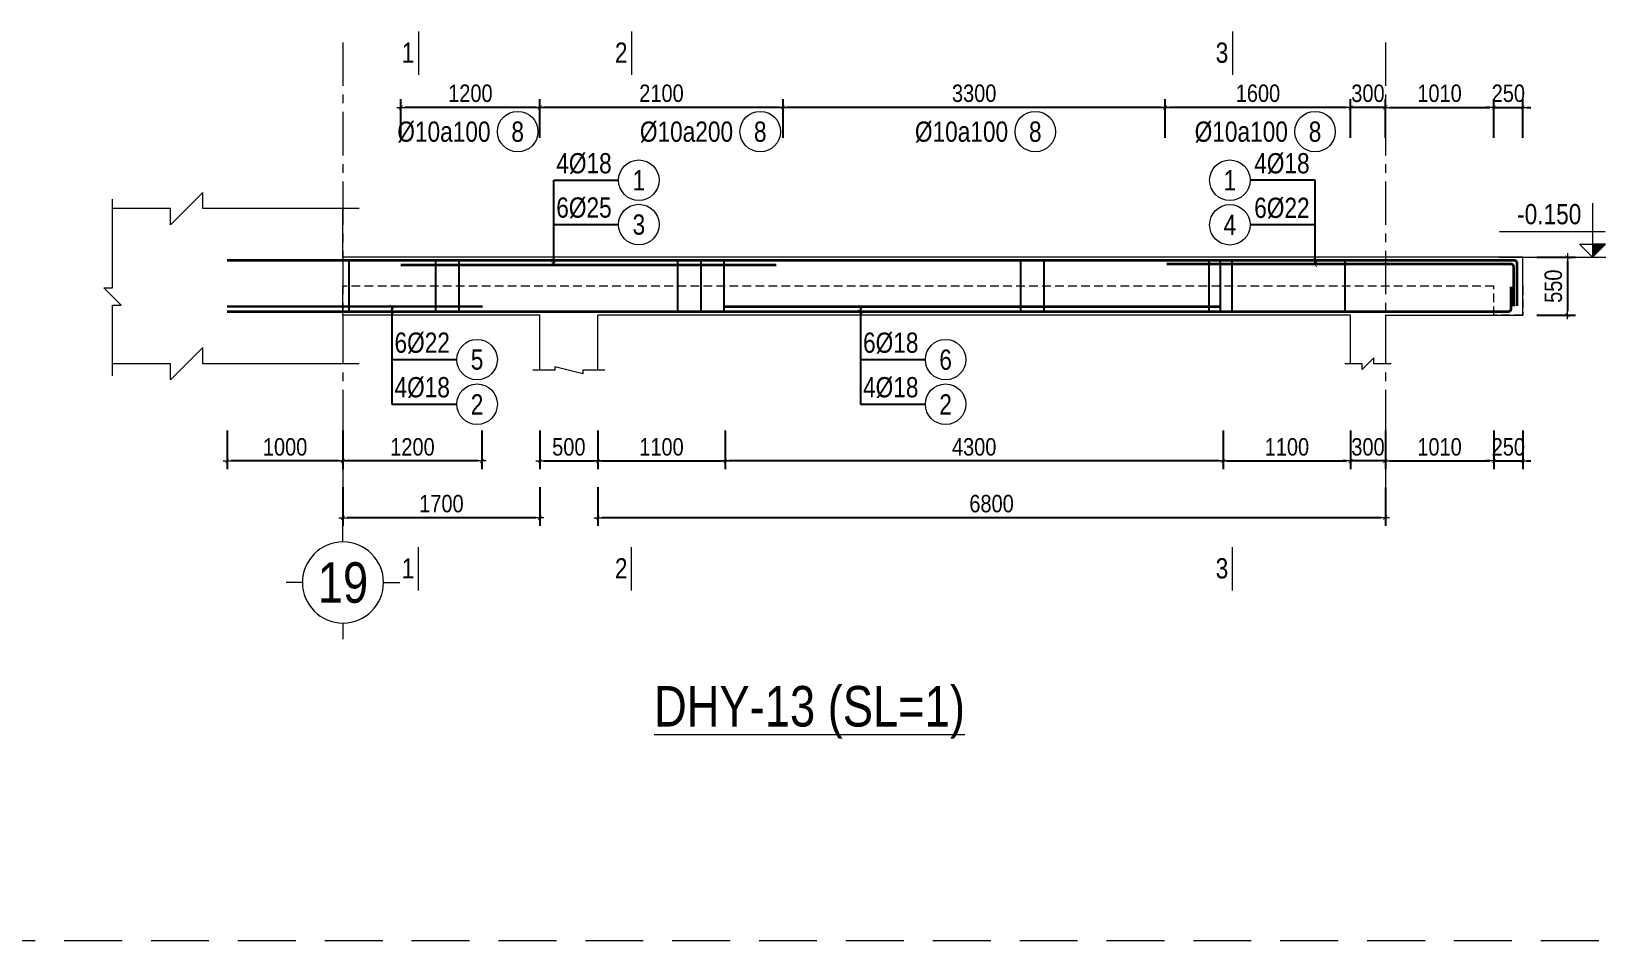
# Model space of a CAD drawing. Header units: millimetres. Extents: x 397144 to 10081729, y 99180 to 1327802.
# Drawn here: x 5034029 to 5047636, y 691701 to 699553 of the extents above; entities that cross this region are included whole.
import ezdxf
from ezdxf.enums import TextEntityAlignment as Align

# ---------------------------------------------------------------- set-up
doc = ezdxf.new("R2010")
doc.units = ezdxf.units.MM
doc.header["$PDSIZE"] = -10
doc.linetypes.add('CENTER', pattern=[2, 1.25, -0.25, 0.25, -0.25])
doc.linetypes.add('HIDDEN', pattern=[0.375, 0.25, -0.125])
doc.layers.get('0').update_dxf_attribs({"linetype": 'CONTINUOUS'})
doc.layers.get('Defpoints').update_dxf_attribs({"color": 12, "linetype": 'CONTINUOUS'})
for name, color, linetype, lineweight in [('kata_dim', 8, 'CONTINUOUS', 13), ('kata_grid', 8, 'CENTER', 13), ('kata_net khuat', 9, 'HIDDEN', 5), ('kata_net manh', 8, 'CONTINUOUS', 5), ('kata_net thay', 4, 'CONTINUOUS', 20), ('kata_text', 7, 'CONTINUOUS', 20), ('kata_thep chu', 1, 'CONTINUOUS', 35), ('kata_thep dai', 220, 'CONTINUOUS', 25)]:
    doc.layers.add(name, color=color, linetype=linetype, lineweight=lineweight)
doc.layers.add('KTH', color=7, linetype='CONTINUOUS', lineweight=5, true_color=0x004d99)
doc.styles.add('kata_text', font='arial.ttf', dxfattribs={"width": 0.8})
doc.styles.add('Star-HelCon', font='VHELVCN_0.TTF')
doc.dimstyles.new('kata_dim_70', dxfattribs={"dimscale": 70, "dimtxt": 2.15, "dimasz": 0.5, "dimexe": 1, "dimexo": 2, "dimtad": 1, "dimdec": 0, "dimrnd": 5, "dimzin": 0, "dimdsep": 46, "dimtxsty": 'Star-HelCon', "dimblk": 'kata_block_ArchTick', "dimcen": 0.09, "dimdle": 1.2, "dimclrd": 8, "dimclre": 8, "dimclrt": 3, "dimadec": 0, "dimazin": 0, "dimtfac": 1, "dimtdec": 0, "dimtix": 1, "dimtmove": 2, "dimatfit": 3, "dimfxl": 3.75, "dimfxlon": 1, "dimtolj": 1, "dimtzin": 0, "dimarcsym": 0})

# ---------------------------------------------------------------- blocks, each defined once
blk = doc.blocks.new('kata_block_TD')
at = {"color": 6, "linetype": 'ByBlock', "lineweight": -2, "style": 'kata_text', "width": 0.8}
blk.add_attdef('SECTDET2', text='', height=5, dxfattribs=at).set_placement((0, 7.97), align=Align.CENTER)
at = {"color": 0, "linetype": 'ByBlock', "lineweight": -2, "style": 'kata_text', "width": 0.8}
blk.add_attdef('SECTDET1', text='', height=5, dxfattribs=at).set_placement((0, 1.47), align=Align.CENTER)
at = {"color": 3, "lineweight": 25, "style": 'kata_text', "width": 0.8}
blk.add_attdef('SSCALE', text='', height=2.5, dxfattribs=at).set_placement((0, -4), align=Align.CENTER)
blk = doc.blocks.new('kata_block_ArchTick')
at = {"color": 8}
blk.add_line((1, 0), (-1, 0), dxfattribs=at)
at = {"color": 8, "const_width": 0.15}
blk.add_lwpolyline([(-0.5, -0.5), (0.5, 0.5)], dxfattribs=at)
blk = doc.blocks.new('*D710')
at = {"layer": 'Defpoints', "color": 0, "transparency": 16777216}
for p in [(5045418, 698898), (5045418, 697603), (5045718, 697603)]:
    blk.add_point(p, dxfattribs=at)
at = {"layer": 'kata_dim', "color": 8, "lineweight": -2, "transparency": 16777216}
for p, q in [((5045383, 698898), (5045348, 698898)), ((5045418, 698636), (5045418, 698968)), ((5045718, 698898), (5045418, 698898)), ((5045718, 698636), (5045718, 698968)), ((5045753, 698898), (5045788, 698898))]:
    blk.add_line(p, q, dxfattribs=at)
at = {"layer": 'kata_dim', "color": 8, "lineweight": -2, "transparency": 16777216, "xscale": 35, "yscale": 35, "zscale": 35}
blk.add_blockref('kata_block_ArchTick', (5045418, 698898), dxfattribs=at)
at = {"layer": 'kata_dim', "color": 8, "lineweight": -2, "transparency": 16777216, "xscale": 35, "yscale": 35, "zscale": 35, "rotation": 180}
blk.add_blockref('kata_block_ArchTick', (5045718, 698898), dxfattribs=at)
at = {"layer": 'kata_dim', "color": 3, "transparency": 16777216, "insert": (5045568, 699019), "char_height": 150.5, "attachment_point": 5, "style": 'Star-HelCon'}
blk.add_mtext('\\A1;300', dxfattribs=at)
blk = doc.blocks.new('*D711')
at = {"layer": 'Defpoints', "color": 0, "transparency": 16777216}
for p in [(5043818, 698898), (5043818, 697603), (5045418, 697603)]:
    blk.add_point(p, dxfattribs=at)
at = {"layer": 'kata_dim', "color": 8, "lineweight": -2, "transparency": 16777216}
for p, q in [((5043818, 698636), (5043818, 698968)), ((5045383, 698898), (5043853, 698898)), ((5045418, 698636), (5045418, 698968))]:
    blk.add_line(p, q, dxfattribs=at)
at = {"layer": 'kata_dim', "color": 8, "lineweight": -2, "transparency": 16777216, "xscale": 35, "yscale": 35, "zscale": 35, "rotation": 180}
blk.add_blockref('kata_block_ArchTick', (5043818, 698898), dxfattribs=at)
at = {"layer": 'kata_dim', "color": 8, "lineweight": -2, "transparency": 16777216, "xscale": 35, "yscale": 35, "zscale": 35}
blk.add_blockref('kata_block_ArchTick', (5045418, 698898), dxfattribs=at)
at = {"layer": 'kata_dim', "color": 3, "transparency": 16777216, "insert": (5044618, 699019), "char_height": 150.5, "attachment_point": 5, "style": 'Star-HelCon'}
blk.add_mtext('\\A1;1600', dxfattribs=at)
blk = doc.blocks.new('*D712')
at = {"layer": 'Defpoints', "color": 0, "transparency": 16777216}
for p in [(5040518, 698898), (5040518, 697603), (5043818, 697603)]:
    blk.add_point(p, dxfattribs=at)
at = {"layer": 'kata_dim', "color": 8, "lineweight": -2, "transparency": 16777216}
for p, q in [((5040518, 698636), (5040518, 698968)), ((5043783, 698898), (5040553, 698898)), ((5043818, 698636), (5043818, 698968))]:
    blk.add_line(p, q, dxfattribs=at)
at = {"layer": 'kata_dim', "color": 8, "lineweight": -2, "transparency": 16777216, "xscale": 35, "yscale": 35, "zscale": 35, "rotation": 180}
blk.add_blockref('kata_block_ArchTick', (5040518, 698898), dxfattribs=at)
at = {"layer": 'kata_dim', "color": 8, "lineweight": -2, "transparency": 16777216, "xscale": 35, "yscale": 35, "zscale": 35}
blk.add_blockref('kata_block_ArchTick', (5043818, 698898), dxfattribs=at)
at = {"layer": 'kata_dim', "color": 3, "transparency": 16777216, "insert": (5042168, 699019), "char_height": 150.5, "attachment_point": 5, "style": 'Star-HelCon'}
blk.add_mtext('\\A1;3300', dxfattribs=at)
blk = doc.blocks.new('*D713')
at = {"layer": 'Defpoints', "color": 0, "transparency": 16777216}
for p in [(5037218, 698898), (5037218, 697603), (5038418, 697103)]:
    blk.add_point(p, dxfattribs=at)
at = {"layer": 'kata_dim', "color": 8, "lineweight": -2, "transparency": 16777216}
for p, q in [((5037218, 698636), (5037218, 698968)), ((5038383, 698898), (5037253, 698898)), ((5038418, 698636), (5038418, 698968))]:
    blk.add_line(p, q, dxfattribs=at)
at = {"layer": 'kata_dim', "color": 8, "lineweight": -2, "transparency": 16777216, "xscale": 35, "yscale": 35, "zscale": 35, "rotation": 180}
blk.add_blockref('kata_block_ArchTick', (5037218, 698898), dxfattribs=at)
at = {"layer": 'kata_dim', "color": 8, "lineweight": -2, "transparency": 16777216, "xscale": 35, "yscale": 35, "zscale": 35}
blk.add_blockref('kata_block_ArchTick', (5038418, 698898), dxfattribs=at)
at = {"layer": 'kata_dim', "color": 3, "transparency": 16777216, "insert": (5037818, 699019), "char_height": 150.5, "attachment_point": 5, "style": 'Star-HelCon'}
blk.add_mtext('\\A1;1200', dxfattribs=at)
blk = doc.blocks.new('*D714')
at = {"layer": 'Defpoints', "color": 0, "transparency": 16777216}
for p in [(5046310, 697603), (5046310, 697103), (5047290, 697103)]:
    blk.add_point(p, dxfattribs=at)
at = {"layer": 'kata_dim', "color": 8, "lineweight": -2, "transparency": 16777216}
for p, q in [((5047027, 697603), (5047360, 697603)), ((5047290, 697568), (5047290, 697138)), ((5047027, 697103), (5047360, 697103))]:
    blk.add_line(p, q, dxfattribs=at)
at = {"layer": 'kata_dim', "color": 8, "lineweight": -2, "transparency": 16777216, "xscale": 35, "yscale": 35, "zscale": 35}
for p, rotation in [((5047290, 697603), 90), ((5047290, 697103), 270)]:
    blk.add_blockref('kata_block_ArchTick', p, dxfattribs=dict(at, rotation=rotation))
at = {"layer": 'kata_dim', "color": 3, "transparency": 16777216, "insert": (5047169, 697353), "char_height": 150.5, "attachment_point": 5, "rotation": 90, "style": 'Star-HelCon'}
blk.add_mtext('\\A1;550', dxfattribs=at)
blk = doc.blocks.new('kata_block_CT')
blk.add_hatch(color=256).paths.add_polyline_path([(0, 1.6), (-1.61, 1.6), (0, 0)])
at = {"ltscale": 50}
h = blk.add_hatch(dxfattribs=at)
h.set_pattern_fill('ANSI31', color=8, scale=1.406, style=0)
h.paths.add_polyline_path([(0, 1.6), (0, 0), (1.61, 1.6)])
at = {"color": 8, "ltscale": 50}
for p, q in [((-1.59, 3.14), (11.47, 3.14)), ((11.56, 0), (-1.64, 0))]:
    blk.add_line(p, q, dxfattribs=at)
for points in [[(0, 6.69), (0, 0)], [(0, 0), (-1.61, 1.6), (0, 1.6)], [(0, 0), (1.61, 1.6), (0, 1.6)]]:
    blk.add_lwpolyline(points, dxfattribs=at)
at = {"color": 3, "style": 'kata_text', "width": 0.8}
blk.add_attdef('CT', (1.41, 4.07), '', height=2.5, dxfattribs=at)
blk = doc.blocks.new('*D715')
at = {"layer": 'Defpoints', "color": 0, "transparency": 16777216}
for p in [(5045718, 696683), (5038918, 696087), (5038918, 695353)]:
    blk.add_point(p, dxfattribs=at)
at = {"layer": 'kata_dim', "color": 8, "lineweight": -2, "transparency": 16777216}
for p, q in [((5038918, 695616), (5038918, 695283)), ((5045718, 695616), (5045718, 695283)), ((5045683, 695353), (5038953, 695353))]:
    blk.add_line(p, q, dxfattribs=at)
at = {"layer": 'kata_dim', "color": 8, "lineweight": -2, "transparency": 16777216, "xscale": 35, "yscale": 35, "zscale": 35, "rotation": 180}
blk.add_blockref('kata_block_ArchTick', (5038918, 695353), dxfattribs=at)
at = {"layer": 'kata_dim', "color": 8, "lineweight": -2, "transparency": 16777216, "xscale": 35, "yscale": 35, "zscale": 35}
blk.add_blockref('kata_block_ArchTick', (5045718, 695353), dxfattribs=at)
at = {"layer": 'kata_dim', "color": 3, "transparency": 16777216, "insert": (5042318, 695474), "char_height": 150.5, "attachment_point": 5, "style": 'Star-HelCon'}
blk.add_mtext('\\A1;6800', dxfattribs=at)
blk = doc.blocks.new('*D716')
at = {"layer": 'Defpoints', "color": 0, "transparency": 16777216}
for p in [(5045418, 697103), (5045718, 697103), (5045418, 695843)]:
    blk.add_point(p, dxfattribs=at)
at = {"layer": 'kata_dim', "color": 8, "lineweight": -2, "transparency": 16777216}
for p, q in [((5045418, 696106), (5045418, 695773)), ((5045718, 696106), (5045718, 695773)), ((5045383, 695843), (5045348, 695843)), ((5045718, 695843), (5045418, 695843)), ((5045753, 695843), (5045788, 695843))]:
    blk.add_line(p, q, dxfattribs=at)
at = {"layer": 'kata_dim', "color": 8, "lineweight": -2, "transparency": 16777216, "xscale": 35, "yscale": 35, "zscale": 35}
blk.add_blockref('kata_block_ArchTick', (5045418, 695843), dxfattribs=at)
at = {"layer": 'kata_dim', "color": 8, "lineweight": -2, "transparency": 16777216, "xscale": 35, "yscale": 35, "zscale": 35, "rotation": 180}
blk.add_blockref('kata_block_ArchTick', (5045718, 695843), dxfattribs=at)
at = {"layer": 'kata_dim', "color": 3, "transparency": 16777216, "insert": (5045568, 695964), "char_height": 150.5, "attachment_point": 5, "style": 'Star-HelCon'}
blk.add_mtext('\\A1;300', dxfattribs=at)
blk = doc.blocks.new('*D717')
at = {"layer": 'Defpoints', "color": 0, "transparency": 16777216}
for p in [(5044318, 697103), (5045418, 697103), (5045418, 695843)]:
    blk.add_point(p, dxfattribs=at)
at = {"layer": 'kata_dim', "color": 8, "lineweight": -2, "transparency": 16777216}
for p, q in [((5044318, 696106), (5044318, 695773)), ((5045418, 696106), (5045418, 695773)), ((5044353, 695843), (5045383, 695843))]:
    blk.add_line(p, q, dxfattribs=at)
at = {"layer": 'kata_dim', "color": 8, "lineweight": -2, "transparency": 16777216, "xscale": 35, "yscale": 35, "zscale": 35, "rotation": 180}
blk.add_blockref('kata_block_ArchTick', (5044318, 695843), dxfattribs=at)
at = {"layer": 'kata_dim', "color": 8, "lineweight": -2, "transparency": 16777216, "xscale": 35, "yscale": 35, "zscale": 35}
blk.add_blockref('kata_block_ArchTick', (5045418, 695843), dxfattribs=at)
at = {"layer": 'kata_dim', "color": 3, "transparency": 16777216, "insert": (5044868, 695964), "char_height": 150.5, "attachment_point": 5, "style": 'Star-HelCon'}
blk.add_mtext('\\A1;1100', dxfattribs=at)
blk = doc.blocks.new('*D718')
at = {"layer": 'Defpoints', "color": 0, "transparency": 16777216}
for p in [(5044318, 697103), (5040018, 696106), (5040018, 695843)]:
    blk.add_point(p, dxfattribs=at)
at = {"layer": 'kata_dim', "color": 8, "lineweight": -2, "transparency": 16777216}
for p, q in [((5044318, 696106), (5044318, 695773)), ((5040018, 695966), (5040018, 695773)), ((5044283, 695843), (5040053, 695843))]:
    blk.add_line(p, q, dxfattribs=at)
at = {"layer": 'kata_dim', "color": 8, "lineweight": -2, "transparency": 16777216, "xscale": 35, "yscale": 35, "zscale": 35, "rotation": 180}
blk.add_blockref('kata_block_ArchTick', (5040018, 695843), dxfattribs=at)
at = {"layer": 'kata_dim', "color": 8, "lineweight": -2, "transparency": 16777216, "xscale": 35, "yscale": 35, "zscale": 35}
blk.add_blockref('kata_block_ArchTick', (5044318, 695843), dxfattribs=at)
at = {"layer": 'kata_dim', "color": 3, "transparency": 16777216, "insert": (5042168, 695964), "char_height": 150.5, "attachment_point": 5, "style": 'Star-HelCon'}
blk.add_mtext('\\A1;4300', dxfattribs=at)
blk = doc.blocks.new('*D719')
at = {"layer": 'Defpoints', "color": 0, "transparency": 16777216}
for p in [(5035718, 698636), (5036718, 697103), (5035718, 695843)]:
    blk.add_point(p, dxfattribs=at)
at = {"layer": 'kata_dim', "color": 8, "lineweight": -2, "transparency": 16777216}
for p, q in [((5035718, 696106), (5035718, 695773)), ((5036718, 696106), (5036718, 695773)), ((5036683, 695843), (5035753, 695843))]:
    blk.add_line(p, q, dxfattribs=at)
at = {"layer": 'kata_dim', "color": 8, "lineweight": -2, "transparency": 16777216, "xscale": 35, "yscale": 35, "zscale": 35, "rotation": 180}
blk.add_blockref('kata_block_ArchTick', (5035718, 695843), dxfattribs=at)
at = {"layer": 'kata_dim', "color": 8, "lineweight": -2, "transparency": 16777216, "xscale": 35, "yscale": 35, "zscale": 35}
blk.add_blockref('kata_block_ArchTick', (5036718, 695843), dxfattribs=at)
at = {"layer": 'kata_dim', "color": 3, "transparency": 16777216, "insert": (5036218, 695964), "char_height": 150.5, "attachment_point": 5, "style": 'Star-HelCon'}
blk.add_mtext('\\A1;1000', dxfattribs=at)
blk = doc.blocks.new('kata_block_GRID')
for p, q in [((0, 5), (0, 7)), ((-5, 0), (-7, 0)), ((5, 0), (7, 0)), ((0, -5), (0, -7))]:
    blk.add_line(p, q)
blk.add_circle((0, 0), 5)
at = {"color": 7, "style": 'kata_text', "width": 0.8}
blk.add_attdef('GRID', text='', height=5, dxfattribs=at).set_placement((0, 0), align=Align.MIDDLE)
blk = doc.blocks.new('*U11')
blk.add_circle((2.5, 0), 2.5)
at = {"layer": 'kata_text', "color": 3, "style": 'kata_text', "width": 0.8}
blk.add_attdef('DK2', text='', height=2.5, dxfattribs=at).set_placement((-0.85, 0.85), align=Align.RIGHT)
at = {"layer": 'kata_text', "color": 7, "style": 'kata_text', "width": 0.8}
blk.add_attdef('SH3', text='', height=2.5, dxfattribs=at).set_placement((2.5, 0), align=Align.MIDDLE)
blk = doc.blocks.new('*U14')
blk.add_circle((2.5, 0), 2.5)
at = {"layer": 'kata_text', "color": 3, "style": 'kata_text', "width": 0.8}
blk.add_attdef('DKKC2', text='', height=2.5, dxfattribs=at).set_placement((-0.85, -1.25), align=Align.RIGHT)
at = {"layer": 'kata_text', "color": 7, "style": 'kata_text', "width": 0.8}
blk.add_attdef('SH3', text='', height=2.5, dxfattribs=at).set_placement((2.5, 0), align=Align.MIDDLE)
blk = doc.blocks.new('*U12')
blk.add_circle((-2.5, 0), 2.5)
at = {"layer": 'kata_text', "color": 3, "style": 'kata_text', "width": 0.8}
blk.add_attdef('DK1', (0.5, 0.85), '', height=2.5, dxfattribs=at)
at = {"layer": 'kata_text', "color": 7, "style": 'kata_text', "width": 0.8}
blk.add_attdef('SH2', text='', height=2.5, dxfattribs=at).set_placement((-2.5, 0), align=Align.MIDDLE)
blk = doc.blocks.new('*D720')
at = {"layer": 'Defpoints', "color": 0, "ltscale": 0.8, "transparency": 16777216}
for p in [(5046655, 698898), (5045718, 697603), (5046655, 697353)]:
    blk.add_point(p, dxfattribs=at)
at = {"layer": 'kata_net thay', "color": 8, "lineweight": -2, "ltscale": 0.8, "transparency": 16777216}
for p, q in [((5045718, 698636), (5045718, 698968)), ((5045753, 698898), (5046620, 698898)), ((5046655, 698636), (5046655, 698968))]:
    blk.add_line(p, q, dxfattribs=at)
at = {"layer": 'kata_net thay', "color": 8, "lineweight": -2, "ltscale": 0.8, "transparency": 16777216, "xscale": 35, "yscale": 35, "zscale": 35, "rotation": 180}
blk.add_blockref('kata_block_ArchTick', (5045718, 698898), dxfattribs=at)
at = {"layer": 'kata_net thay', "color": 8, "lineweight": -2, "ltscale": 0.8, "transparency": 16777216, "xscale": 35, "yscale": 35, "zscale": 35}
blk.add_blockref('kata_block_ArchTick', (5046655, 698898), dxfattribs=at)
at = {"layer": 'kata_net thay', "color": 3, "ltscale": 0.8, "transparency": 16777216, "insert": (5046186, 699019), "char_height": 150.5, "attachment_point": 5, "style": 'Star-HelCon'}
blk.add_mtext('\\A1;1010', dxfattribs=at)
blk = doc.blocks.new('*D732')
at = {"layer": 'Defpoints', "color": 0, "ltscale": 0.8, "transparency": 16777216}
for p in [(5046905, 698898), (5046905, 697603), (5046655, 697353)]:
    blk.add_point(p, dxfattribs=at)
at = {"layer": 'kata_net thay', "color": 8, "lineweight": -2, "ltscale": 0.8, "transparency": 16777216}
for p, q in [((5046620, 698898), (5046585, 698898)), ((5046655, 698636), (5046655, 698968)), ((5046655, 698898), (5046905, 698898)), ((5046905, 698636), (5046905, 698968)), ((5046940, 698898), (5046975, 698898))]:
    blk.add_line(p, q, dxfattribs=at)
at = {"layer": 'kata_net thay', "color": 8, "lineweight": -2, "ltscale": 0.8, "transparency": 16777216, "xscale": 35, "yscale": 35, "zscale": 35}
blk.add_blockref('kata_block_ArchTick', (5046655, 698898), dxfattribs=at)
at = {"layer": 'kata_net thay', "color": 8, "lineweight": -2, "ltscale": 0.8, "transparency": 16777216, "xscale": 35, "yscale": 35, "zscale": 35, "rotation": 180}
blk.add_blockref('kata_block_ArchTick', (5046905, 698898), dxfattribs=at)
at = {"layer": 'kata_net thay', "color": 3, "ltscale": 0.8, "transparency": 16777216, "insert": (5046780, 699019), "char_height": 150.5, "attachment_point": 5, "style": 'Star-HelCon'}
blk.add_mtext('\\A1;250', dxfattribs=at)
blk = doc.blocks.new('*D733')
at = {"layer": 'Defpoints', "color": 0, "ltscale": 0.8, "transparency": 16777216}
for p in [(5045718, 697103), (5046655, 697103), (5046655, 695843)]:
    blk.add_point(p, dxfattribs=at)
at = {"layer": 'kata_net thay', "color": 8, "lineweight": -2, "ltscale": 0.8, "transparency": 16777216}
for p, q in [((5045718, 696106), (5045718, 695773)), ((5046655, 696106), (5046655, 695773)), ((5045753, 695843), (5046620, 695843))]:
    blk.add_line(p, q, dxfattribs=at)
at = {"layer": 'kata_net thay', "color": 8, "lineweight": -2, "ltscale": 0.8, "transparency": 16777216, "xscale": 35, "yscale": 35, "zscale": 35, "rotation": 180}
blk.add_blockref('kata_block_ArchTick', (5045718, 695843), dxfattribs=at)
at = {"layer": 'kata_net thay', "color": 8, "lineweight": -2, "ltscale": 0.8, "transparency": 16777216, "xscale": 35, "yscale": 35, "zscale": 35}
blk.add_blockref('kata_block_ArchTick', (5046655, 695843), dxfattribs=at)
at = {"layer": 'kata_net thay', "color": 3, "ltscale": 0.8, "transparency": 16777216, "insert": (5046186, 695964), "char_height": 150.5, "attachment_point": 5, "style": 'Star-HelCon'}
blk.add_mtext('\\A1;1010', dxfattribs=at)
blk = doc.blocks.new('*D734')
at = {"layer": 'Defpoints', "color": 0, "ltscale": 0.8, "transparency": 16777216}
for p in [(5046655, 697103), (5046905, 697103), (5046905, 695843)]:
    blk.add_point(p, dxfattribs=at)
at = {"layer": 'kata_net thay', "color": 8, "lineweight": -2, "ltscale": 0.8, "transparency": 16777216}
for p, q in [((5046655, 696106), (5046655, 695773)), ((5046905, 696106), (5046905, 695773)), ((5046620, 695843), (5046585, 695843)), ((5046655, 695843), (5046905, 695843)), ((5046940, 695843), (5046975, 695843))]:
    blk.add_line(p, q, dxfattribs=at)
at = {"layer": 'kata_net thay', "color": 8, "lineweight": -2, "ltscale": 0.8, "transparency": 16777216, "xscale": 35, "yscale": 35, "zscale": 35}
blk.add_blockref('kata_block_ArchTick', (5046655, 695843), dxfattribs=at)
at = {"layer": 'kata_net thay', "color": 8, "lineweight": -2, "ltscale": 0.8, "transparency": 16777216, "xscale": 35, "yscale": 35, "zscale": 35, "rotation": 180}
blk.add_blockref('kata_block_ArchTick', (5046905, 695843), dxfattribs=at)
at = {"layer": 'kata_net thay', "color": 3, "ltscale": 0.8, "transparency": 16777216, "insert": (5046780, 695964), "char_height": 150.5, "attachment_point": 5, "style": 'Star-HelCon'}
blk.add_mtext('\\A1;250', dxfattribs=at)
blk = doc.blocks.new('kata_block_SECBAL')
at = {"color": 0, "linetype": 'ByBlock', "lineweight": -2}
blk.add_line((0, 4.36), (0, -1), dxfattribs=at)
at = {"color": 0, "linetype": 'ByBlock', "lineweight": -2, "style": 'kata_text', "width": 0.8}
blk.add_attdef('DETAIL', text='', height=2.5, dxfattribs=at).set_placement((-0.5, 1.75), align=Align.MIDDLE_RIGHT)
blk = doc.blocks.new('*U15')
at = {"color": 0, "linetype": 'ByBlock', "lineweight": -2}
blk.add_line((0, -1), (0, 4.36), dxfattribs=at)
at = {"color": 0, "linetype": 'ByBlock', "lineweight": -2, "style": 'kata_text', "width": 0.8}
blk.add_attdef('DETAIL', text='', height=2.5, dxfattribs=at).set_placement((-0.5, 1.75), align=Align.MIDDLE_RIGHT)
blk = doc.blocks.new('*D727')
at = {"layer": 'Defpoints', "color": 0, "transparency": 16777216}
for p in [(5038418, 697103), (5038918, 697103), (5038918, 695843)]:
    blk.add_point(p, dxfattribs=at)
at = {"layer": 'kata_dim', "color": 8, "lineweight": -2, "transparency": 16777216}
for p, q in [((5038418, 696106), (5038418, 695773)), ((5038918, 696106), (5038918, 695773)), ((5038453, 695843), (5038883, 695843))]:
    blk.add_line(p, q, dxfattribs=at)
at = {"layer": 'kata_dim', "color": 8, "lineweight": -2, "transparency": 16777216, "xscale": 35, "yscale": 35, "zscale": 35, "rotation": 180}
blk.add_blockref('kata_block_ArchTick', (5038418, 695843), dxfattribs=at)
at = {"layer": 'kata_dim', "color": 8, "lineweight": -2, "transparency": 16777216, "xscale": 35, "yscale": 35, "zscale": 35}
blk.add_blockref('kata_block_ArchTick', (5038918, 695843), dxfattribs=at)
at = {"layer": 'kata_dim', "color": 3, "transparency": 16777216, "insert": (5038668, 695964), "char_height": 150.5, "attachment_point": 5, "style": 'Star-HelCon'}
blk.add_mtext('\\A1;500', dxfattribs=at)
blk = doc.blocks.new('*D728')
at = {"layer": 'Defpoints', "color": 0, "transparency": 16777216}
for p in [(5038918, 697103), (5040018, 697103), (5040018, 695843)]:
    blk.add_point(p, dxfattribs=at)
at = {"layer": 'kata_dim', "color": 8, "lineweight": -2, "transparency": 16777216}
for p, q in [((5038918, 696106), (5038918, 695773)), ((5040018, 696106), (5040018, 695773)), ((5038953, 695843), (5039983, 695843))]:
    blk.add_line(p, q, dxfattribs=at)
at = {"layer": 'kata_dim', "color": 8, "lineweight": -2, "transparency": 16777216, "xscale": 35, "yscale": 35, "zscale": 35, "rotation": 180}
blk.add_blockref('kata_block_ArchTick', (5038918, 695843), dxfattribs=at)
at = {"layer": 'kata_dim', "color": 8, "lineweight": -2, "transparency": 16777216, "xscale": 35, "yscale": 35, "zscale": 35}
blk.add_blockref('kata_block_ArchTick', (5040018, 695843), dxfattribs=at)
at = {"layer": 'kata_dim', "color": 3, "transparency": 16777216, "insert": (5039468, 695964), "char_height": 150.5, "attachment_point": 5, "style": 'Star-HelCon'}
blk.add_mtext('\\A1;1100', dxfattribs=at)
blk = doc.blocks.new('*D729')
at = {"layer": 'Defpoints', "color": 0, "transparency": 16777216}
for p in [(5038418, 698898), (5040518, 697603), (5038418, 697103)]:
    blk.add_point(p, dxfattribs=at)
at = {"layer": 'kata_dim', "color": 8, "lineweight": -2, "transparency": 16777216}
for p, q in [((5038418, 698636), (5038418, 698968)), ((5040483, 698898), (5038453, 698898)), ((5040518, 698636), (5040518, 698968))]:
    blk.add_line(p, q, dxfattribs=at)
at = {"layer": 'kata_dim', "color": 8, "lineweight": -2, "transparency": 16777216, "xscale": 35, "yscale": 35, "zscale": 35, "rotation": 180}
blk.add_blockref('kata_block_ArchTick', (5038418, 698898), dxfattribs=at)
at = {"layer": 'kata_dim', "color": 8, "lineweight": -2, "transparency": 16777216, "xscale": 35, "yscale": 35, "zscale": 35}
blk.add_blockref('kata_block_ArchTick', (5040518, 698898), dxfattribs=at)
at = {"layer": 'kata_dim', "color": 3, "transparency": 16777216, "insert": (5039468, 699019), "char_height": 150.5, "attachment_point": 5, "style": 'Star-HelCon'}
blk.add_mtext('\\A1;2100', dxfattribs=at)
blk = doc.blocks.new('*D730')
at = {"layer": 'Defpoints', "color": 0, "ltscale": 0.8, "transparency": 16777216}
for p in [(5036718, 696683), (5038418, 695843), (5036718, 695353)]:
    blk.add_point(p, dxfattribs=at)
at = {"layer": 'kata_dim', "color": 8, "lineweight": -2, "ltscale": 0.8, "transparency": 16777216}
for p, q in [((5036718, 695616), (5036718, 695283)), ((5038418, 695616), (5038418, 695283)), ((5038383, 695353), (5036753, 695353))]:
    blk.add_line(p, q, dxfattribs=at)
at = {"layer": 'kata_dim', "color": 8, "lineweight": -2, "ltscale": 0.8, "transparency": 16777216, "xscale": 35, "yscale": 35, "zscale": 35, "rotation": 180}
blk.add_blockref('kata_block_ArchTick', (5036718, 695353), dxfattribs=at)
at = {"layer": 'kata_dim', "color": 8, "lineweight": -2, "ltscale": 0.8, "transparency": 16777216, "xscale": 35, "yscale": 35, "zscale": 35}
blk.add_blockref('kata_block_ArchTick', (5038418, 695353), dxfattribs=at)
at = {"layer": 'kata_dim', "color": 3, "ltscale": 0.8, "transparency": 16777216, "insert": (5037568, 695474), "char_height": 150.5, "attachment_point": 5, "style": 'Star-HelCon'}
blk.add_mtext('\\A1;1700', dxfattribs=at)
blk = doc.blocks.new('*D731')
at = {"layer": 'Defpoints', "color": 0, "transparency": 16777216}
for p in [(5036718, 698636), (5037918, 697103), (5036718, 695843)]:
    blk.add_point(p, dxfattribs=at)
at = {"layer": 'kata_dim', "color": 8, "lineweight": -2, "transparency": 16777216}
for p, q in [((5036718, 696106), (5036718, 695773)), ((5037918, 696106), (5037918, 695773)), ((5037883, 695843), (5036753, 695843))]:
    blk.add_line(p, q, dxfattribs=at)
at = {"layer": 'kata_dim', "color": 8, "lineweight": -2, "transparency": 16777216, "xscale": 35, "yscale": 35, "zscale": 35, "rotation": 180}
blk.add_blockref('kata_block_ArchTick', (5036718, 695843), dxfattribs=at)
at = {"layer": 'kata_dim', "color": 8, "lineweight": -2, "transparency": 16777216, "xscale": 35, "yscale": 35, "zscale": 35}
blk.add_blockref('kata_block_ArchTick', (5037918, 695843), dxfattribs=at)
at = {"layer": 'kata_dim', "color": 3, "transparency": 16777216, "insert": (5037318, 695964), "char_height": 150.5, "attachment_point": 5, "style": 'Star-HelCon'}
blk.add_mtext('\\A1;1200', dxfattribs=at)

msp = doc.modelspace()

# ---------------------------------------------------------------- linework, layer by layer
at = {"layer": 'kata_dim'}
for points in [[(5034726.83255, 696579.12679), (5034726.83255, 697188.19412), (5034801.83255, 697188.19412), (5034651.83255, 697338.19412), (5034726.83255, 697338.19412), (5034726.83255, 698105.83179)], [(5036857.99579, 698023.43818), (5035507.99579, 698023.43818), (5035507.99579, 698163.43818), (5035227.99579, 697883.43818), (5035227.99579, 698023.43818), (5034726.83255, 698023.43818)], [(5036857.99579, 696683.43818), (5035507.99579, 696683.43818), (5035507.99579, 696823.43818), (5035227.99579, 696543.43818), (5035227.99579, 696683.43818), (5034726.83255, 696683.43818)], [(5045767.99578, 696683.43818), (5045617.99578, 696683.43818), (5045617.99578, 696733.43818), (5045517.99578, 696633.43818), (5045517.99578, 696683.43818), (5045367.99578, 696683.43818)]]:
    msp.add_lwpolyline(points, dxfattribs=at)
at = {"layer": 'kata_grid', "ltscale": 300}
for p, q in [((5036717.99578, 699458.43818), (5036717.99578, 695283.43818)), ((5045717.99578, 699458.43818), (5045717.99578, 695283.43818))]:
    msp.add_line(p, q, dxfattribs=at)
at = {"layer": 'kata_net khuat', "ltscale": 300}
msp.add_line((5045717.99578, 697603.43818), (5045417.99578, 697603.43818), dxfattribs=at)
at = {"layer": 'kata_net khuat', "ltscale": 2000}
msp.add_line((5029810.75179, 691700.5843), (5078445.647, 691700.5843), dxfattribs=at)
at = {"layer": 'kata_net khuat', "ltscale": 300}
msp.add_lwpolyline([(5046904.93403, 697353.43818), (5046904.93403, 697103.43818), (5046654.93403, 697103.43818), (5046654.93403, 697353.43818), (5036717.99579, 697353.43818)], dxfattribs=at)
at = {"layer": 'kata_net thay'}
for p, q in [((5036717.99579, 697603.43818), (5036717.99579, 698023.43818)), ((5045717.99578, 697603.43818), (5036717.99579, 697603.43818)), ((5038417.99578, 696626.49877), (5038417.99578, 697103.43818)), ((5038917.99578, 696626.49877), (5038917.99578, 697103.43818))]:
    msp.add_line(p, q, dxfattribs=at)
for points in [[(5045717.99578, 697103.43818), (5046904.93403, 697103.43818), (5046904.93403, 697603.43818), (5045717.99578, 697603.43818)], [(5038417.99578, 697103.43818), (5036717.99579, 697103.43818), (5036717.99579, 696683.43818)], [(5045417.99578, 696683.43818), (5045417.99578, 697103.43818), (5038917.99578, 697103.43818)], [(5045717.99578, 697103.43818), (5045717.99578, 697103.43818), (5045717.99578, 696683.43818)], [(5038977.99578, 696626.49877), (5038787.99578, 696626.49877), (5038787.99578, 696596.49877), (5038547.99578, 696656.49877), (5038547.99578, 696626.49877), (5038357.99578, 696626.49877)]]:
    msp.add_lwpolyline(points, dxfattribs=at)
at = {"layer": 'kata_thep chu'}
for p, q in [((5046834.93403, 697574.43818), (5035717.99579, 697574.43818)), ((5040457.69743, 697535.43818), (5037216.75422, 697535.43818)), ((5046806.70565, 697542.16526), (5043830.61929, 697542.16526)), ((5046826.88397, 697181.55486), (5046826.70565, 697522.16526)), ((5046854.93403, 697184.21961), (5046854.93403, 697554.43818)), ((5037921.91911, 697174.03787), (5035717.99579, 697177.43818)), ((5044292.99578, 697173.43818), (5040007.44551, 697173.43818))]:
    msp.add_line(p, q, dxfattribs=at)
msp.add_lwpolyline([(5046800.42661, 697348.24638), (5046800.42661, 697152.43818, -0.4142135624), (5046780.42661, 697132.43818), (5035717.99579, 697132.43818)], format="xyb", dxfattribs=at)
for centre in [(5046806.70565, 697522.16526), (5046834.93403, 697554.43818)]:
    msp.add_arc(centre, 20, 0.000000027, 90, dxfattribs=at)
at = {"layer": 'kata_thep dai', "ltscale": 52.5}
for p, q in [((5036767.99579, 697578.43818), (5036767.99579, 697128.43818)), ((5037517.99579, 697578.43818), (5037517.99579, 697128.43818)), ((5037717.99579, 697578.43818), (5037717.99579, 697128.43818)), ((5039607.44551, 697578.43818), (5039607.44551, 697128.43818)), ((5039807.44551, 697578.43818), (5039807.44551, 697128.43818)), ((5040007.44551, 697578.43818), (5040007.44551, 697128.43818)), ((5042567.99578, 697578.43818), (5042567.99578, 697128.43818)), ((5042767.99578, 697578.43818), (5042767.99578, 697128.43818)), ((5044192.99578, 697578.43818), (5044192.99578, 697128.43818)), ((5044292.99578, 697578.43818), (5044292.99578, 697128.43818)), ((5044392.99578, 697578.43818), (5044392.99578, 697128.43818)), ((5045367.99578, 697578.43818), (5045367.99578, 697128.43818))]:
    msp.add_line(p, q, dxfattribs=at)
at = {"layer": 'KTH'}
msp.add_line((5036717.99579, 697103.43818), (5036717.99579, 697353.43818), dxfattribs=at)

# ---------------------------------------------------------------- block references
at = {"layer": 'kata_dim', "color": 2, "xscale": 70, "yscale": 70, "zscale": 70}
for name, p, values in [('kata_block_SECBAL', (5037369.18711, 699248.43818), {'DETAIL': '1'}), ('kata_block_SECBAL', (5039209.9539, 699248.43818), {'DETAIL': '2'}), ('kata_block_SECBAL', (5044397.06622, 699248.43818), {'DETAIL': '3'}), ('*U15', (5037369.18711, 694793.43818), {'DETAIL': '1'}), ('*U15', (5039209.9539, 694793.43818), {'DETAIL': '2'}), ('*U15', (5044397.06622, 694793.43818), {'DETAIL': '3'})]:
    msp.add_blockref(name, p, dxfattribs=at).add_auto_attribs(values)
at = {"layer": 'kata_dim'}
ref = msp.add_blockref('kata_block_GRID', (5036717.99578, 694793.43818), dxfattribs=dict(at, xscale=-70, yscale=70, zscale=70))
ref.add_attrib('GRID', '19', dxfattribs={"layer": '0', "color": 7, "height": 350, "style": 'kata_text', "width": 0.8}).set_placement((5036717.99578, 694793.43818), align=Align.MIDDLE)
at = {"layer": 'kata_net manh', "xscale": 70, "yscale": 70, "zscale": 70}
for name, p, values in [('*U14', (5038051.29228, 698688.43818), {'SH3': '8', 'DKKC2': '%%C10a100'}), ('*U14', (5040145.77823, 698688.43818), {'SH3': '8', 'DKKC2': '%%C10a200'}), ('*U14', (5042520.52422, 698688.43818), {'SH3': '8', 'DKKC2': '%%C10a100'}), ('*U14', (5044935.9857, 698688.43818), {'SH3': '8', 'DKKC2': '%%C10a100'}), ('*U11', (5039097.43681, 698268.43818), {'SH3': '1', 'DK2': '4%%c18'}), ('*U12', (5044550.71815, 698268.43818), {'SH2': '1', 'DK1': '4%%c18'}), ('*U11', (5039097.43681, 697885.68887), {'SH3': '3', 'DK2': '6%%c25'}), ('*U12', (5044550.71815, 697883.43818), {'SH2': '4', 'DK1': '6%%c22'}), ('*U11', (5037700.69302, 696718.43818), {'SH3': '5', 'DK2': '6%%c22'}), ('*U11', (5041746.26455, 696718.43818), {'SH3': '6', 'DK2': '6%%c18'}), ('*U11', (5037700.69302, 696333.43818), {'SH3': '2', 'DK2': '4%%c18'}), ('*U11', (5041746.26455, 696333.43818), {'SH3': '2', 'DK2': '4%%c18'})]:
    msp.add_blockref(name, p, dxfattribs=at).add_auto_attribs(values)
at = {"layer": 'kata_text'}
ref = msp.add_blockref('kata_block_CT', (5047505.88205, 697603.43818), dxfattribs=dict(at, xscale=-70, yscale=70, zscale=70))
ref.add_attrib('CT', '-0.150', (5046855.80736, 697888.21717), dxfattribs={"layer": '0', "color": 3, "height": 175, "style": 'kata_text', "width": 0.8})
ref = msp.add_blockref('kata_block_TD', (5040746.22991, 693446.26503), dxfattribs=dict(at, xscale=70, yscale=70, zscale=70))
ref.add_attrib('SECTDET1', '%%UDHY-13 (SL=1)', dxfattribs={"layer": '0', "color": 0, "linetype": 'ByBlock', "lineweight": -2, "height": 350, "style": 'kata_text', "width": 0.8}).set_placement((5040746.22991, 693549.2105), align=Align.CENTER)

# ---------------------------------------------------------------- dimensions: what is measured, and where the dimension line sits
at = {"layer": 'kata_dim'}
for base, p1, p2, picture, middle in [((5037217.99578, 698898.43818), (5038417.99578, 697103.43818), (5037217.99578, 697603.43818), '*D713', (5037817.99578, 699019.04351)), ((5038417.99578, 698898.43818), (5040517.99579, 697603.43818), (5038417.99578, 697103.43818), '*D729', (5039467.99579, 699019.04351)), ((5040517.99579, 698898.43818), (5043817.99578, 697603.43818), (5040517.99579, 697603.43818), '*D712', (5042167.99579, 699019.04351)), ((5043817.99578, 698898.43818), (5045417.99578, 697603.43818), (5043817.99578, 697603.43818), '*D711', (5044617.99578, 699019.04351)), ((5045417.99578, 698898.43818), (5045717.99578, 697603.43818), (5045417.99578, 697603.43818), '*D710', (5045567.99578, 699019.04351)), ((5035717.99579, 695843.43818), (5036717.99579, 697103.43818), (5035717.99579, 698635.93818), '*D719', (5036217.99579, 695964.04351)), ((5036717.99579, 695843.43818), (5037917.99578, 697103.43818), (5036717.99579, 698635.93818), '*D731', (5037317.99578, 695964.04351)), ((5040017.99578, 695843.43818), (5044317.99578, 697103.43818), (5040017.99578, 696105.93818), '*D718', (5042167.99578, 695964.04351)), ((5045417.99578, 695843.43818), (5044317.99578, 697103.43818), (5045417.99578, 697103.43818), '*D717', (5044867.99578, 695964.04351)), ((5045417.99578, 695843.43818), (5045717.99578, 697103.43818), (5045417.99578, 697103.43818), '*D716', (5045567.99578, 695964.04351)), ((5038917.99578, 695353.43818), (5045717.99578, 696683.43818), (5038917.99578, 696087.24918), '*D715', (5042317.99578, 695474.04351))]:
    dim = msp.add_linear_dim(base=base, p1=p1, p2=p2, angle=180, dimstyle='kata_dim_70', dxfattribs=at)
    dim.commit()
    dim.dimension.update_dxf_attribs({"geometry": picture, "text_midpoint": middle})
dim = msp.add_linear_dim(base=(5047289.74066, 697103.43818), p1=(5046309.74066, 697603.43818), p2=(5046309.74066, 697103.43818), angle=270, text='550', dimstyle='kata_dim_70', dxfattribs=at)
dim.commit()
dim.dimension.update_dxf_attribs({"geometry": '*D714', "text_midpoint": (5047169.13533, 697353.43818)})
for base, p1, p2, picture, middle in [((5038917.99578, 695843.43818), (5038417.99578, 697103.43818), (5038917.99578, 697103.43818), '*D727', (5038667.99578, 695964.04351)), ((5040017.99579, 695843.43818), (5038917.99578, 697103.43818), (5040017.99579, 697103.43818), '*D728', (5039467.99579, 695964.04351))]:
    dim = msp.add_linear_dim(base=base, p1=p1, p2=p2, dimstyle='kata_dim_70', dxfattribs=at)
    dim.commit()
    dim.dimension.update_dxf_attribs({"geometry": picture, "text_midpoint": middle})
at = {"layer": 'kata_dim', "ltscale": 0.8}
dim = msp.add_linear_dim(base=(5036717.99579, 695353.43818), p1=(5038417.99578, 695843.43818), p2=(5036717.99579, 696683.43818), angle=180, dimstyle='kata_dim_70', dxfattribs=at)
dim.commit()
dim.dimension.update_dxf_attribs({"geometry": '*D730', "text_midpoint": (5037567.99579, 695474.04351)})
at = {"layer": 'kata_net thay', "ltscale": 0.8}
for base, p1, p2, picture, middle in [((5046654.93403, 698898.43818), (5045717.99578, 697603.43818), (5046654.93403, 697353.43818), '*D720', (5046186.4649, 699019.04351)), ((5046654.93403, 695843.43818), (5045717.99578, 697103.43818), (5046654.93403, 697103.43818), '*D733', (5046186.4649, 695964.04351))]:
    dim = msp.add_linear_dim(base=base, p1=p1, p2=p2, angle=180, text='1010', dimstyle='kata_dim_70', dxfattribs=at)
    dim.commit()
    dim.dimension.update_dxf_attribs({"geometry": picture, "text_midpoint": middle})
for base, p1, p2, picture, middle in [((5046904.93403, 698898.43818), (5046654.93403, 697353.43818), (5046904.93403, 697603.43818), '*D732', (5046779.93403, 699019.04351)), ((5046904.93403, 695843.43818), (5046654.93403, 697103.43818), (5046904.93403, 697103.43818), '*D734', (5046779.93403, 695964.04351))]:
    dim = msp.add_linear_dim(base=base, p1=p1, p2=p2, angle=180, dimstyle='kata_dim_70', dxfattribs=at)
    dim.commit()
    dim.dimension.update_dxf_attribs({"geometry": picture, "text_midpoint": middle})

# ---------------------------------------------------------------- leaders
at = {"layer": 'kata_net manh'}
for points in [[(5038537.43681, 697574.43818), (5038537.43681, 698268.43818), (5039097.43681, 698268.43818)], [(5045110.71815, 697574.43818), (5045110.71815, 698268.43818), (5044550.71815, 698268.43818)], [(5038537.43681, 697542.16526), (5038537.43681, 697885.68887), (5039097.43681, 697885.68887)], [(5045110.71815, 697535.43818), (5045110.71815, 697883.43818), (5044550.71815, 697883.43818)], [(5037140.69302, 697173.43818), (5037140.69302, 696718.43818), (5037700.69302, 696718.43818)], [(5037140.69302, 697132.43818), (5037140.69302, 696333.43818), (5037700.69302, 696333.43818)], [(5041186.26455, 697173.43818), (5041186.26455, 696718.43818), (5041746.26455, 696718.43818)], [(5041186.26455, 697132.43818), (5041186.26455, 696333.43818), (5041746.26455, 696333.43818)]]:
    msp.add_leader(points, dimstyle='kata_dim_70', override={"dimldrblk": 'ArchTick'}, dxfattribs=at)

doc.saveas('drawing.dxf')
